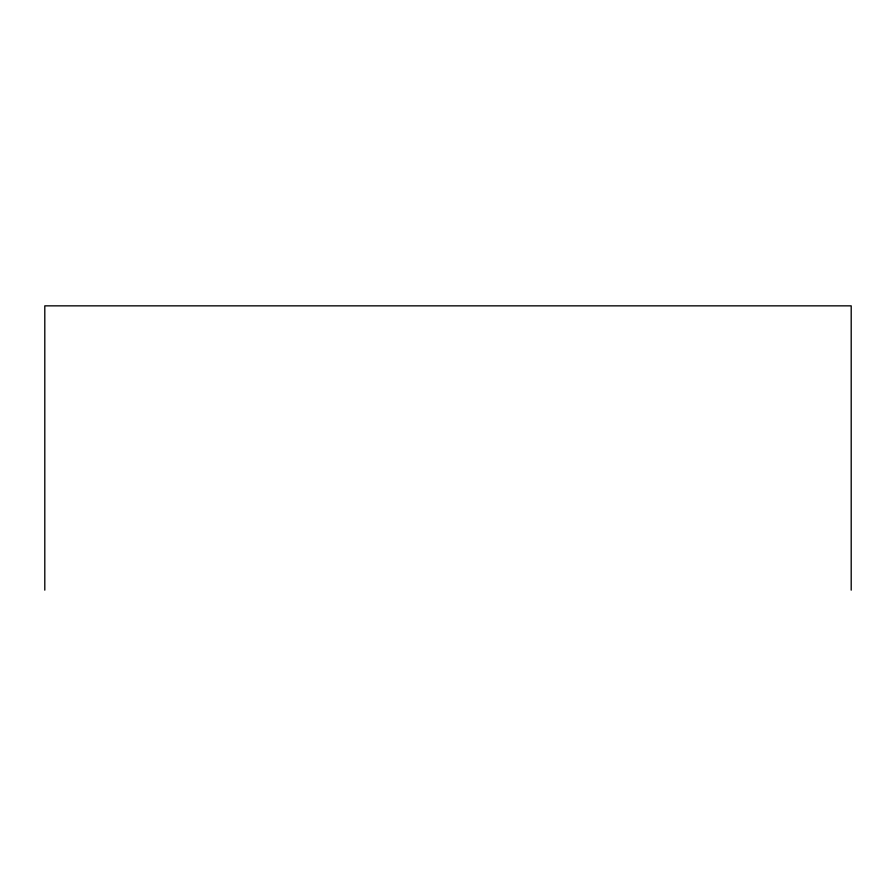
<?xml version="1.0" encoding="UTF-8"?>
<svg xmlns="http://www.w3.org/2000/svg" width="896" height="896" viewBox="0 0 896 896"><rect width="100%" height="100%" fill="white"/><g stroke="black" fill="none" stroke-linecap="round" stroke-linejoin="round"><path stroke-width="1.34" d="M851.2 590.15L851.2 305.85L44.8 305.85L44.8 590.15"/></g></svg>
